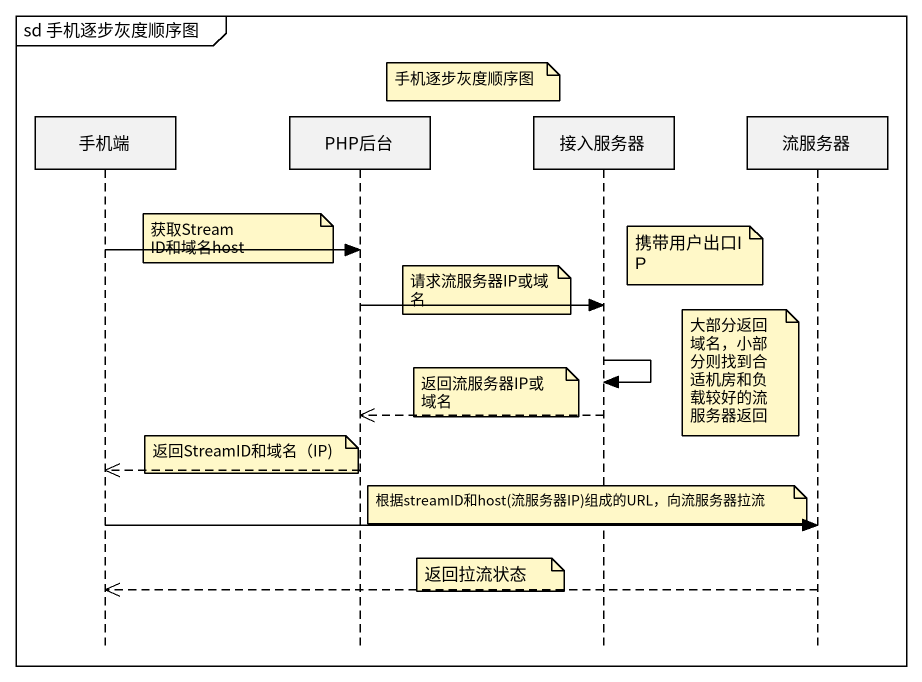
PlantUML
@startuml
mainframe sd 手机逐步灰度顺序图
hide footbox
participant 手机端
participant PHP后台
participant 接入服务器
participant 流服务器

note right of PHP后台 : 手机逐步灰度顺序图
note left of PHP后台 : 获取StreamID和域名host
手机端 -> PHP后台
note right of 接入服务器 : 携带用户出口IP
note left of 接入服务器 : 请求流服务器IP或域名
PHP后台 -> 接入服务器
接入服务器 -> 接入服务器
note left of 流服务器 : 大部分返回域名，小部分则找到合适机房和负载较好的流服务器返回
note left of 接入服务器 : 返回流服务器IP或域名
接入服务器 -->> PHP后台
note left of PHP后台 : 返回StreamID和域名（IP)
PHP后台 -->> 手机端
note over 接入服务器 : 根据streamID和host(流服务器IP)组成的URL，向流服务器拉流
手机端 -> 流服务器
note left of 接入服务器 : 返回拉流状态
流服务器 -->> 手机端
@enduml
